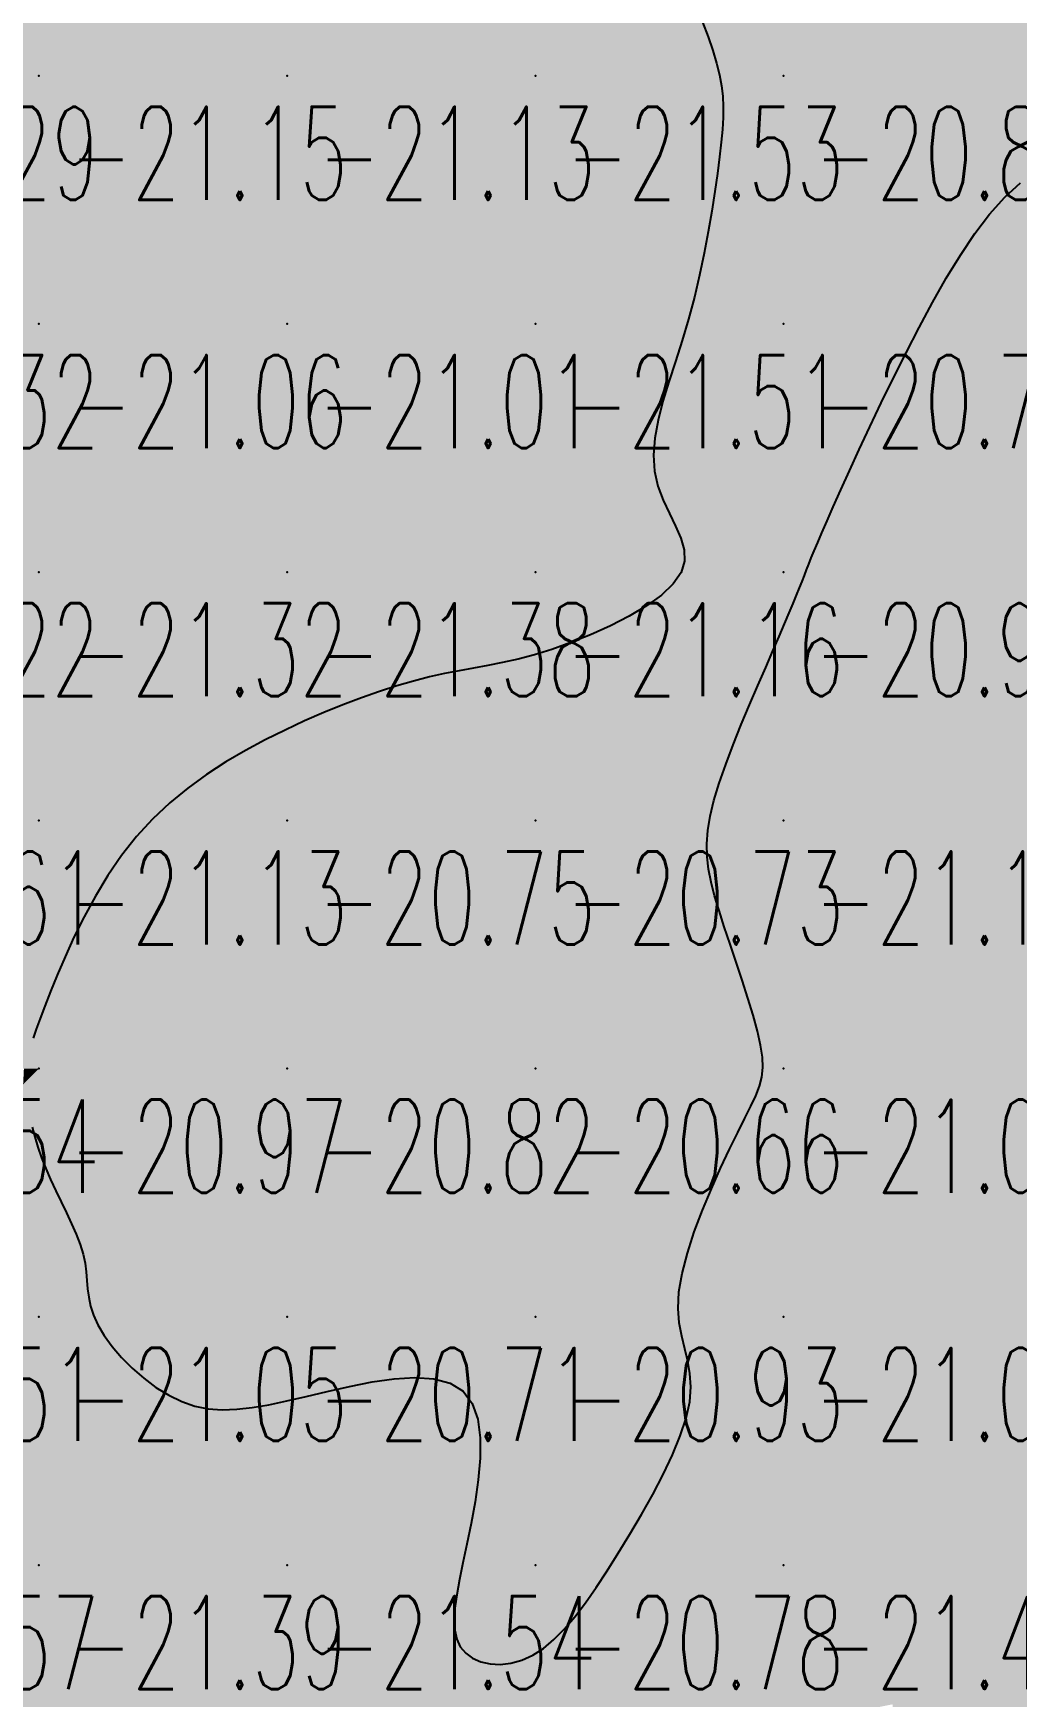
# Model space of a CAD drawing. Header units: millimetres. Extents: x 88261 to 90953, y 390274 to 392322.
# Drawn here: x 89000 to 89039.6, y 391631.9 to 391699 of the extents above; entities that cross this region are included whole.
import ezdxf
from ezdxf.enums import TextEntityAlignment as Align

# ---------------------------------------------------------------- set-up
doc = ezdxf.new("R2010")
doc.units = ezdxf.units.MM
doc.header["$LTSCALE"] = 25
for name, color, linetype in [('CN_03_00', 7, 'Continuous'), ('COTEAlt', 7, 'Continuous'), ('TN_COLORIAGE', 7, 'Continuous')]:
    doc.layers.add(name, color=color, linetype=linetype)
doc.styles.add('Simplex 1.0', font='Simplex.shx', dxfattribs={"width": 0.99, "height": 2.5})
doc.styles.get("Standard").update_dxf_attribs({"font": 'times.ttf'})

# ---------------------------------------------------------------- blocks, each defined once
blk = doc.blocks.new('COTE')
at = {"color": 0}
blk.add_point((0, 0), dxfattribs=at)
at = {"layer": 'COTEAlt'}
blk.add_attdef('ALT', text='', height=3.75, dxfattribs=at).set_placement((1.25, -1.25), align=Align.TOP_LEFT)

msp = doc.modelspace()

# ---------------------------------------------------------------- linework, layer by layer
at = {"layer": 'CN_03_00', "elevation": -21, "flags": 128}
for points in [[(89026.984, 391699.4), (89027.208, 391698.814), (89027.396, 391698.261), (89027.548, 391697.748), (89027.665, 391697.278), (89027.747, 391696.84), (89027.798, 391696.417), (89027.821, 391695.993), (89027.817, 391695.553), (89027.788, 391695.08), (89027.739, 391694.558), (89027.671, 391693.971), (89027.585, 391693.307), (89027.482, 391692.575), (89027.36, 391691.787), (89027.218, 391690.955), (89027.054, 391690.091), (89026.867, 391689.209), (89026.656, 391688.321), (89026.419, 391687.439), (89026.159, 391686.575), (89025.89, 391685.732), (89025.628, 391684.914), (89025.391, 391684.124), (89025.197, 391683.365), (89025.063, 391682.641), (89025.007, 391681.954), (89025.044, 391681.308), (89025.185, 391680.704), (89025.399, 391680.137), (89025.65, 391679.604), (89025.899, 391679.097), (89026.108, 391678.611), (89026.24, 391678.141), (89026.257, 391677.681), (89026.121, 391677.225), (89025.806, 391676.77), (89025.331, 391676.32), (89024.729, 391675.883), (89024.032, 391675.466), (89023.27, 391675.075), (89022.476, 391674.717), (89021.681, 391674.401), (89020.917, 391674.131), (89020.209, 391673.913), (89019.551, 391673.739), (89018.932, 391673.598), (89018.339, 391673.479), (89017.759, 391673.372), (89017.182, 391673.267), (89016.595, 391673.152), (89015.985, 391673.017), (89015.343, 391672.853), (89014.67, 391672.659), (89013.97, 391672.435), (89013.245, 391672.181), (89012.498, 391671.899), (89011.734, 391671.587), (89010.955, 391671.248), (89010.165, 391670.88), (89009.368, 391670.484), (89008.57, 391670.056), (89007.779, 391669.593), (89007.001, 391669.089), (89006.245, 391668.54), (89005.518, 391667.944), (89004.826, 391667.294), (89004.177, 391666.588), (89003.577, 391665.824), (89003.026, 391665.018), (89002.524, 391664.189), (89002.07, 391663.354), (89001.662, 391662.534), (89001.301, 391661.746), (89000.985, 391661.01), (89000.713, 391660.343), (89000.485, 391659.761), (89000.295, 391659.26), (89000.14, 391658.832), (89000.016, 391658.467)], [(88999.979, 391654.88), (89000.083, 391654.489), (89000.207, 391654.078), (89000.353, 391653.651), (89000.523, 391653.213), (89000.717, 391652.767), (89000.927, 391652.318), (89001.145, 391651.87), (89001.361, 391651.426), (89001.567, 391650.99), (89001.753, 391650.566), (89001.911, 391650.157), (89002.03, 391649.768), (89002.107, 391649.401), (89002.153, 391649.05), (89002.182, 391648.708), (89002.211, 391648.37), (89002.255, 391648.027), (89002.329, 391647.675), (89002.448, 391647.304), (89002.629, 391646.91), (89002.882, 391646.488), (89003.202, 391646.049), (89003.58, 391645.607), (89004.006, 391645.174), (89004.471, 391644.766), (89004.965, 391644.396), (89005.479, 391644.077), (89006.004, 391643.823), (89006.534, 391643.645), (89007.073, 391643.539), (89007.631, 391643.498), (89008.217, 391643.516), (89008.84, 391643.585), (89009.509, 391643.698), (89010.231, 391643.85), (89011.017, 391644.032), (89011.868, 391644.235), (89012.762, 391644.437), (89013.668, 391644.614), (89014.557, 391644.74), (89015.398, 391644.79), (89016.163, 391644.741), (89016.821, 391644.565), (89017.343, 391644.24), (89017.707, 391643.75), (89017.928, 391643.116), (89018.027, 391642.37), (89018.027, 391641.545), (89017.951, 391640.672), (89017.822, 391639.783), (89017.66, 391638.909), (89017.49, 391638.083), (89017.331, 391637.329), (89017.193, 391636.651), (89017.083, 391636.045), (89017.009, 391635.506), (89016.979, 391635.03), (89017.001, 391634.615), (89017.08, 391634.257), (89017.226, 391633.95), (89017.443, 391633.694), (89017.722, 391633.491), (89018.055, 391633.344), (89018.43, 391633.258), (89018.836, 391633.237), (89019.264, 391633.285), (89019.703, 391633.406), (89020.143, 391633.604), (89020.574, 391633.882), (89020.999, 391634.236), (89021.421, 391634.663), (89021.843, 391635.157), (89022.267, 391635.714), (89022.698, 391636.33), (89023.138, 391636.999), (89023.592, 391637.718), (89024.058, 391638.48), (89024.525, 391639.272), (89024.977, 391640.079), (89025.398, 391640.887), (89025.774, 391641.68), (89026.089, 391642.443), (89026.326, 391643.162), (89026.471, 391643.821), (89026.515, 391644.413), (89026.478, 391644.951), (89026.386, 391645.457), (89026.266, 391645.952), (89026.144, 391646.457), (89026.047, 391646.993), (89026, 391647.581), (89026.032, 391648.242), (89026.16, 391648.988), (89026.374, 391649.803), (89026.654, 391650.66), (89026.983, 391651.533), (89027.34, 391652.396), (89027.709, 391653.223), (89028.069, 391653.989), (89028.402, 391654.666), (89028.693, 391655.238), (89028.937, 391655.722), (89029.131, 391656.143), (89029.276, 391656.526), (89029.369, 391656.897), (89029.409, 391657.28), (89029.394, 391657.702), (89029.323, 391658.187), (89029.197, 391658.754), (89029.024, 391659.39), (89028.816, 391660.077), (89028.584, 391660.796), (89028.341, 391661.527), (89028.096, 391662.251), (89027.862, 391662.949), (89027.65, 391663.603), (89027.47, 391664.199), (89027.326, 391664.749), (89027.224, 391665.269), (89027.165, 391665.777), (89027.154, 391666.291), (89027.195, 391666.827), (89027.29, 391667.404), (89027.444, 391668.038), (89027.658, 391668.74), (89027.921, 391669.498), (89028.221, 391670.29), (89028.544, 391671.097), (89028.878, 391671.898), (89029.211, 391672.674), (89029.529, 391673.404), (89029.82, 391674.069), (89030.073, 391674.653), (89030.29, 391675.16), (89030.476, 391675.599), (89030.634, 391675.98), (89030.77, 391676.313), (89030.888, 391676.605), (89030.992, 391676.866), (89031.086, 391677.105), (89031.175, 391677.333), (89031.266, 391677.564), (89031.367, 391677.814), (89031.483, 391678.096), (89031.623, 391678.429), (89031.793, 391678.825), (89032.001, 391679.302), (89032.253, 391679.874), (89032.556, 391680.552), (89032.905, 391681.325), (89033.296, 391682.178), (89033.724, 391683.096), (89034.185, 391684.063), (89034.672, 391685.063), (89035.182, 391686.081), (89035.709, 391687.102), (89036.25, 391688.11), (89036.803, 391689.087), (89037.371, 391690.018), (89037.953, 391690.883), (89038.549, 391691.667), (89039.162, 391692.352), (89039.791, 391692.92)]]:
    msp.add_lwpolyline(points, dxfattribs=at)
at = {"layer": 'TN_COLORIAGE', "color": 233}
for points in [[(88990.249, 391697.239, -21.454), (89000.249, 391697.239, -21.454), (89000.249, 391707.239, -21.454)], [(89000.249, 391707.239, -21), (88991.61, 391707.239, -21), (88990.249, 391697.239, -21), (88990.249, 391705.234, -21)], [(89000.249, 391697.239, -21.239), (89010.249, 391697.239, -21.239), (89010.249, 391707.239, -21.239)], [(89000.249, 391707.239, -21.239), (89000.249, 391697.239, -21.239), (89010.249, 391707.239, -21.239)], [(89010.249, 391707.239, -21.05), (89010.249, 391697.239, -21.05), (89020.249, 391707.239, -21.05)], [(89010.249, 391697.239, -21.05), (89020.249, 391697.239, -21.05), (89020.249, 391707.239, -21.05)], [(89020.249, 391697.239, -21), (89025.701, 391702.691, -21), (89020.249, 391707.239, -21), (89021.259, 391707.239, -21)], [(89025.701, 391702.691, -21.533), (89027.936, 391697.239, -21.533), (89020.249, 391697.239, -21.533)], [(88990.249, 391697.239, -21.155), (88990.249, 391687.239, -21.155), (89000.249, 391697.239, -21.155)], [(88990.249, 391687.239, -21.155), (89000.249, 391687.239, -21.155), (89000.249, 391697.239, -21.155)], [(89000.249, 391687.239, -21.132), (89010.249, 391687.239, -21.132), (89010.249, 391697.239, -21.132)], [(89000.249, 391697.239, -21.132), (89000.249, 391687.239, -21.132), (89010.249, 391697.239, -21.132)], [(89010.249, 391697.239, -21.533), (89010.249, 391687.239, -21.533), (89020.249, 391697.239, -21.533)], [(89010.249, 391687.239, -21.533), (89020.249, 391687.239, -21.533), (89020.249, 391697.239, -21.533)], [(89020.249, 391697.239, -21), (89027.936, 391697.239, -21), (89020.249, 391687.239, -21), (89027.846, 391694.837, -21)], [(89026.705, 391687.239, -21.507), (89027.846, 391694.837, -21.507), (89020.249, 391687.239, -21.507)], [(89035.576, 391687.239, -21.244), (89040.249, 391694.964, -21.244), (89040.249, 391687.239, -21.244)], [(88990.249, 391677.239, -21.064), (89000.249, 391677.239, -21.064), (89000.249, 391687.239, -21.064)], [(88990.249, 391687.239, -21.064), (88990.249, 391677.239, -21.064), (89000.249, 391687.239, -21.064)], [(89000.249, 391677.239, -21.009), (89010.249, 391677.239, -21.009), (89010.249, 391687.239, -21.009)], [(89000.249, 391687.239, -21.009), (89000.249, 391677.239, -21.009), (89010.249, 391687.239, -21.009)], [(89010.249, 391677.239, -21.507), (89020.249, 391677.239, -21.507), (89020.249, 391687.239, -21.507)], [(89010.249, 391687.239, -21.507), (89010.249, 391677.239, -21.507), (89020.249, 391687.239, -21.507)], [(89020.249, 391687.239, -21), (89026.705, 391687.239, -21), (89020.249, 391677.239, -21), (89023.851, 391680.842, -21)], [(89040.249, 391677.239, -21), (89031.141, 391677.239, -21), (89040.249, 391687.239, -21), (89031.701, 391678.691, -21)], [(89035.576, 391687.239, -21.244), (89031.701, 391678.691, -21.244), (89040.249, 391687.239, -21.244)], [(89023.851, 391680.842, -21.157), (89028.157, 391677.239, -21.157), (89020.249, 391677.239, -21.157)], [(88990.249, 391667.239, -21.321), (89000.249, 391667.239, -21.321), (89000.249, 391677.239, -21.321)], [(88990.249, 391677.239, -21.321), (88990.249, 391667.239, -21.321), (89000.249, 391677.239, -21.321)], [(89010.249, 391677.239, -21), (89010.249, 391671.174, -21), (89000.249, 391667.239, -21), (89003.641, 391667.239, -21)], [(89000.249, 391677.239, -21.378), (89000.249, 391667.239, -21.378), (89010.249, 391677.239, -21.378)], [(89010.249, 391677.239, -21), (89010.249, 391671.174, -21), (89020.249, 391677.239, -21), (89016.353, 391673.344, -21)], [(89020.249, 391673.551, -21.157), (89016.353, 391673.344, -21.157), (89020.249, 391677.239, -21.157)], [(89020.249, 391673.551, -21.157), (89028.157, 391677.239, -21.157), (89020.249, 391677.239, -21.157)], [(89030.249, 391667.239, -21.423), (89040.249, 391667.239, -21.423), (89040.249, 391677.239, -21.423)], [(89040.249, 391677.239, -21), (89031.141, 391677.239, -21), (89030.249, 391667.239, -21), (89030.249, 391674.984, -21)], [(89026.781, 391667.239, -21.142), (89030.249, 391674.984, -21.142), (89030.249, 391667.239, -21.142)], [(88990.249, 391657.239, -21), (88999.644, 391657.239, -21), (89000.249, 391667.239, -21), (89000.249, 391659.395, -21)], [(88990.249, 391667.239, -21.126), (88990.249, 391657.239, -21.126), (89000.249, 391667.239, -21.126)], [(89003.641, 391667.239, -21.126), (89000.249, 391659.395, -21.126), (89000.249, 391667.239, -21.126)], [(89027.295, 391664.285, -21.142), (89026.781, 391667.239, -21.142), (89030.249, 391667.239, -21.142)], [(89030.249, 391667.239, -21), (89027.295, 391664.285, -21), (89030.249, 391657.239, -21), (89029.939, 391657.239, -21)], [(89030.249, 391667.239, -21.312), (89030.249, 391657.239, -21.312), (89040.249, 391667.239, -21.312)], [(89030.249, 391657.239, -21.312), (89040.249, 391657.239, -21.312), (89040.249, 391667.239, -21.312)], [(89030.249, 391647.239, -21), (89024.92, 391647.239, -21), (89030.249, 391657.239, -21), (89028.889, 391655.879, -21)], [(89029.939, 391657.239, -21.011), (89028.889, 391655.879, -21.011), (89030.249, 391657.239, -21.011)], [(89030.249, 391647.239, -21.038), (89040.249, 391647.239, -21.038), (89040.249, 391657.239, -21.038)], [(89030.249, 391657.239, -21.038), (89030.249, 391647.239, -21.038), (89040.249, 391657.239, -21.038)], [(88990.249, 391647.239, -21), (88999.612, 391656.603, -21), (89000.249, 391647.239, -21), (89000.249, 391653.288, -21)], [(89002.53, 391649.52, -21.053), (89000.249, 391653.288, -21.053), (89000.249, 391647.239, -21.053)], [(89001.814, 391647.239, -21.053), (89002.53, 391649.52, -21.053), (89000.249, 391647.239, -21.053)], [(88990.249, 391637.239, -21.053), (89000.249, 391637.239, -21.053), (89000.249, 391647.239, -21.053)], [(88990.249, 391647.239, -21.053), (88990.249, 391637.239, -21.053), (89000.249, 391647.239, -21.053)], [(89000.249, 391637.239, -21), (89005.991, 391642.981, -21), (89000.249, 391647.239, -21), (89001.814, 391647.239, -21)], [(89030.249, 391637.239, -21), (89023.42, 391637.239, -21), (89030.249, 391647.239, -21), (89027.622, 391644.612, -21)], [(89027.622, 391644.612, -21.079), (89024.92, 391647.239, -21.079), (89030.249, 391647.239, -21.079)], [(89030.249, 391637.239, -21.021), (89040.249, 391637.239, -21.021), (89040.249, 391647.239, -21.021)], [(89030.249, 391647.239, -21.021), (89030.249, 391637.239, -21.021), (89040.249, 391647.239, -21.021)], [(89017.346, 391637.239, -21.539), (89019.116, 391646.107, -21.539), (89010.249, 391637.239, -21.539)], [(89010.249, 391643.776, -21.539), (89019.116, 391646.107, -21.539), (89010.249, 391637.239, -21.539)], [(89010.249, 391637.239, -21), (89010.249, 391643.776, -21), (89000.249, 391637.239, -21), (89005.991, 391642.981, -21)], [(88990.249, 391627.239, -21.385), (89000.249, 391627.239, -21.385), (89000.249, 391637.239, -21.385)], [(88990.249, 391637.239, -21.385), (88990.249, 391627.239, -21.385), (89000.249, 391637.239, -21.385)], [(89000.249, 391627.239, -21.539), (89010.249, 391627.239, -21.539), (89010.249, 391637.239, -21.539)], [(89000.249, 391637.239, -21.539), (89000.249, 391627.239, -21.539), (89010.249, 391637.239, -21.539)], [(89010.249, 391637.239, -21), (89017.346, 391637.239, -21), (89010.249, 391627.239, -21), (89016.441, 391633.431, -21)], [(89030.249, 391637.239, -21), (89023.42, 391637.239, -21), (89020.249, 391627.239, -21), (89020.249, 391632.738, -21)], [(89030.249, 391637.239, -21), (89030.249, 391630.752, -21), (89020.249, 391627.239, -21), (89025.365, 391627.239, -21)], [(89030.249, 391637.239, -21), (89030.249, 391630.752, -21), (89040.249, 391637.239, -21), (89034.637, 391631.628, -21)], [(89040.249, 391637.239, -21), (89034.637, 391631.628, -21), (89040.249, 391627.239, -21), (89034.828, 391627.239, -21)], [(89010.249, 391627.239, -21), (89016.441, 391633.431, -21), (89020.249, 391627.239, -21), (89020.249, 391632.738, -21)]]:
    msp.add_solid(points, dxfattribs=at)
at = {"layer": 'TN_COLORIAGE', "color": 223}
for points in [[(89027.936, 391697.239, -20.556), (89025.701, 391702.691, -20.556), (89030.249, 391697.239, -20.556), (89030.249, 391707.239, -20.556)], [(89037.482, 391704.473, -20.556), (89039.037, 391707.239, -20.556), (89030.249, 391697.239, -20.556), (89030.249, 391707.239, -20.556)], [(89040.249, 391702.637, -20.84), (89037.482, 391704.473, -20.84), (89040.249, 391697.239, -20.84), (89030.249, 391697.239, -20.84)], [(89027.846, 391694.837, -20.722), (89026.705, 391687.239, -20.722), (89030.249, 391697.239, -20.722), (89030.249, 391687.239, -20.722)], [(89027.846, 391694.837, -20.84), (89027.936, 391697.239, -20.84), (89030.249, 391697.239, -20.84)], [(89030.249, 391697.239, -20.928), (89030.249, 391687.239, -20.928), (89040.249, 391697.239, -20.928)], [(89040.249, 391694.964, -20.722), (89035.576, 391687.239, -20.722), (89040.249, 391697.239, -20.722), (89030.249, 391687.239, -20.722)], [(89028.157, 391677.239, -20.722), (89023.851, 391680.842, -20.722), (89030.249, 391677.239, -20.722), (89030.249, 391687.239, -20.722)], [(89023.851, 391680.842, -20.722), (89026.705, 391687.239, -20.722), (89030.249, 391687.239, -20.722)], [(89031.701, 391678.691, -20.722), (89035.576, 391687.239, -20.722), (89030.249, 391677.239, -20.722), (89030.249, 391687.239, -20.722)], [(89031.701, 391678.691, -20.959), (89031.141, 391677.239, -20.959), (89030.249, 391677.239, -20.959)], [(89030.249, 391674.984, -20.732), (89026.781, 391667.239, -20.732), (89030.249, 391677.239, -20.732), (89020.249, 391667.239, -20.732)], [(89028.157, 391677.239, -20.732), (89020.249, 391673.551, -20.732), (89030.249, 391677.239, -20.732), (89020.249, 391667.239, -20.732)], [(89030.249, 391674.984, -20.959), (89031.141, 391677.239, -20.959), (89030.249, 391677.239, -20.959)], [(89016.353, 391673.344, -20.732), (89020.249, 391673.551, -20.732), (89010.249, 391667.239, -20.732), (89020.249, 391667.239, -20.732)], [(89016.353, 391673.344, -20.755), (89010.249, 391671.174, -20.755), (89010.249, 391667.239, -20.755)], [(89003.641, 391667.239, -20.755), (89010.249, 391671.174, -20.755), (89010.249, 391667.239, -20.755)], [(89000.249, 391659.395, -20.755), (89003.641, 391667.239, -20.755), (89000.249, 391657.239, -20.755), (89010.249, 391667.239, -20.755)], [(89000.249, 391657.239, -20.755), (89010.249, 391657.239, -20.755), (89010.249, 391667.239, -20.755)], [(89010.249, 391657.239, -20.732), (89020.249, 391657.239, -20.732), (89020.249, 391667.239, -20.732)], [(89010.249, 391667.239, -20.732), (89010.249, 391657.239, -20.732), (89020.249, 391667.239, -20.732)], [(89026.781, 391667.239, -20.661), (89027.295, 391664.285, -20.661), (89020.249, 391667.239, -20.661), (89020.249, 391657.239, -20.661)], [(89029.939, 391657.239, -20.661), (89027.295, 391664.285, -20.661), (89020.249, 391657.239, -20.661)], [(89000.249, 391659.395, -20.965), (88999.644, 391657.239, -20.965), (89000.249, 391657.239, -20.965)], [(88999.612, 391656.603, -20.965), (88999.644, 391657.239, -20.965), (89000.249, 391657.239, -20.965)], [(89000.249, 391653.288, -20.965), (88999.612, 391656.603, -20.965), (89000.249, 391657.239, -20.965)], [(89000.249, 391653.288, -20.821), (89002.53, 391649.52, -20.821), (89000.249, 391657.239, -20.821), (89010.249, 391657.239, -20.821)], [(89002.53, 391649.52, -20.714), (89001.814, 391647.239, -20.714), (89010.249, 391657.239, -20.714), (89010.249, 391647.239, -20.714)], [(89010.249, 391647.239, -20.661), (89020.249, 391647.239, -20.661), (89020.249, 391657.239, -20.661)], [(89010.249, 391657.239, -20.661), (89010.249, 391647.239, -20.661), (89020.249, 391657.239, -20.661)], [(89028.889, 391655.879, -20.661), (89029.939, 391657.239, -20.661), (89020.249, 391647.239, -20.661), (89020.249, 391657.239, -20.661)], [(89028.889, 391655.879, -20.931), (89024.92, 391647.239, -20.931), (89020.249, 391647.239, -20.931)], [(89001.814, 391647.239, -20.714), (89005.991, 391642.981, -20.714), (89010.249, 391647.239, -20.714)], [(89005.991, 391642.981, -20.714), (89010.249, 391643.776, -20.714), (89010.249, 391647.239, -20.714)], [(89019.116, 391646.107, -20.714), (89010.249, 391643.776, -20.714), (89020.249, 391647.239, -20.714), (89010.249, 391647.239, -20.714)], [(89019.116, 391646.107, -20.779), (89017.346, 391637.239, -20.779), (89020.249, 391647.239, -20.779), (89020.249, 391637.239, -20.779)], [(89024.92, 391647.239, -20.779), (89027.622, 391644.612, -20.779), (89020.249, 391647.239, -20.779), (89020.249, 391637.239, -20.779)], [(89027.622, 391644.612, -20.779), (89023.42, 391637.239, -20.779), (89020.249, 391637.239, -20.779)], [(89016.441, 391633.431, -20.779), (89017.346, 391637.239, -20.779), (89020.249, 391637.239, -20.779)], [(89020.249, 391632.738, -20.779), (89016.441, 391633.431, -20.779), (89020.249, 391637.239, -20.779)], [(89020.249, 391632.738, -20.779), (89023.42, 391637.239, -20.779), (89020.249, 391637.239, -20.779)]]:
    msp.add_solid(points, dxfattribs=at)

# ---------------------------------------------------------------- block references
at = {"layer": 'COTEAlt'}
ref = msp.add_blockref('COTE', (88990.249, 391697.239), dxfattribs=at)
ref.add_attrib('ALT', '-21.29', dxfattribs={"height": 3.75, "style": 'Simplex 1.0', "width": 0.6}).set_placement((88991.499, 391695.989), align=Align.TOP_LEFT)
ref = msp.add_blockref('COTE', (89000.249, 391697.239), dxfattribs=at)
ref.add_attrib('ALT', '-21.15', dxfattribs={"height": 3.75, "style": 'Simplex 1.0', "width": 0.6}).set_placement((89001.499, 391695.989), align=Align.TOP_LEFT)
ref = msp.add_blockref('COTE', (89010.249, 391697.239), dxfattribs=at)
ref.add_attrib('ALT', '-21.13', dxfattribs={"height": 3.75, "style": 'Simplex 1.0', "width": 0.6}).set_placement((89011.499, 391695.989), align=Align.TOP_LEFT)
ref = msp.add_blockref('COTE', (89020.249, 391697.239), dxfattribs=at)
ref.add_attrib('ALT', '-21.53', dxfattribs={"height": 3.75, "style": 'Simplex 1.0', "width": 0.6}).set_placement((89021.499, 391695.989), align=Align.TOP_LEFT)
ref = msp.add_blockref('COTE', (89030.249, 391697.239), dxfattribs=at)
ref.add_attrib('ALT', '-20.84', dxfattribs={"height": 3.75, "style": 'Simplex 1.0', "width": 0.6}).set_placement((89031.499, 391695.989), align=Align.TOP_LEFT)
ref = msp.add_blockref('COTE', (88990.249, 391687.239), dxfattribs=at)
ref.add_attrib('ALT', '-21.32', dxfattribs={"height": 3.75, "style": 'Simplex 1.0', "width": 0.6}).set_placement((88991.499, 391685.989), align=Align.TOP_LEFT)
ref = msp.add_blockref('COTE', (89000.249, 391687.239), dxfattribs=at)
ref.add_attrib('ALT', '-21.06', dxfattribs={"height": 3.75, "style": 'Simplex 1.0', "width": 0.6}).set_placement((89001.499, 391685.989), align=Align.TOP_LEFT)
ref = msp.add_blockref('COTE', (89010.249, 391687.239), dxfattribs=at)
ref.add_attrib('ALT', '-21.01', dxfattribs={"height": 3.75, "style": 'Simplex 1.0', "width": 0.6}).set_placement((89011.499, 391685.989), align=Align.TOP_LEFT)
ref = msp.add_blockref('COTE', (89020.249, 391687.239), dxfattribs=at)
ref.add_attrib('ALT', '-21.51', dxfattribs={"height": 3.75, "style": 'Simplex 1.0', "width": 0.6}).set_placement((89021.499, 391685.989), align=Align.TOP_LEFT)
ref = msp.add_blockref('COTE', (89030.249, 391687.239), dxfattribs=at)
ref.add_attrib('ALT', '-20.72', dxfattribs={"height": 3.75, "style": 'Simplex 1.0', "width": 0.6}).set_placement((89031.499, 391685.989), align=Align.TOP_LEFT)
ref = msp.add_blockref('COTE', (88990.249, 391677.239), dxfattribs=at)
ref.add_attrib('ALT', '-21.22', dxfattribs={"height": 3.75, "style": 'Simplex 1.0', "width": 0.6}).set_placement((88991.499, 391675.989), align=Align.TOP_LEFT)
ref = msp.add_blockref('COTE', (89000.249, 391677.239), dxfattribs=at)
ref.add_attrib('ALT', '-21.32', dxfattribs={"height": 3.75, "style": 'Simplex 1.0', "width": 0.6}).set_placement((89001.499, 391675.989), align=Align.TOP_LEFT)
ref = msp.add_blockref('COTE', (89010.249, 391677.239), dxfattribs=at)
ref.add_attrib('ALT', '-21.38', dxfattribs={"height": 3.75, "style": 'Simplex 1.0', "width": 0.6}).set_placement((89011.499, 391675.989), align=Align.TOP_LEFT)
ref = msp.add_blockref('COTE', (89020.249, 391677.239), dxfattribs=at)
ref.add_attrib('ALT', '-21.16', dxfattribs={"height": 3.75, "style": 'Simplex 1.0', "width": 0.6}).set_placement((89021.499, 391675.989), align=Align.TOP_LEFT)
ref = msp.add_blockref('COTE', (89030.249, 391677.239), dxfattribs=at)
ref.add_attrib('ALT', '-20.96', dxfattribs={"height": 3.75, "style": 'Simplex 1.0', "width": 0.6}).set_placement((89031.499, 391675.989), align=Align.TOP_LEFT)
ref = msp.add_blockref('COTE', (88990.249, 391667.239), dxfattribs=at)
ref.add_attrib('ALT', '-21.61', dxfattribs={"height": 3.75, "style": 'Simplex 1.0', "width": 0.6}).set_placement((88991.499, 391665.989), align=Align.TOP_LEFT)
ref = msp.add_blockref('COTE', (89000.249, 391667.239), dxfattribs=at)
ref.add_attrib('ALT', '-21.13', dxfattribs={"height": 3.75, "style": 'Simplex 1.0', "width": 0.6}).set_placement((89001.499, 391665.989), align=Align.TOP_LEFT)
ref = msp.add_blockref('COTE', (89010.249, 391667.239), dxfattribs=at)
ref.add_attrib('ALT', '-20.75', dxfattribs={"height": 3.75, "style": 'Simplex 1.0', "width": 0.6}).set_placement((89011.499, 391665.989), align=Align.TOP_LEFT)
ref = msp.add_blockref('COTE', (89020.249, 391667.239), dxfattribs=at)
ref.add_attrib('ALT', '-20.73', dxfattribs={"height": 3.75, "style": 'Simplex 1.0', "width": 0.6}).set_placement((89021.499, 391665.989), align=Align.TOP_LEFT)
ref = msp.add_blockref('COTE', (89030.249, 391667.239), dxfattribs=at)
ref.add_attrib('ALT', '-21.14', dxfattribs={"height": 3.75, "style": 'Simplex 1.0', "width": 0.6}).set_placement((89031.499, 391665.989), align=Align.TOP_LEFT)
ref = msp.add_blockref('COTE', (88990.249, 391657.239), dxfattribs=at)
ref.add_attrib('ALT', '-21.54', dxfattribs={"height": 3.75, "style": 'Simplex 1.0', "width": 0.6}).set_placement((88991.499, 391655.989), align=Align.TOP_LEFT)
ref = msp.add_blockref('COTE', (89000.249, 391657.239), dxfattribs=at)
ref.add_attrib('ALT', '-20.97', dxfattribs={"height": 3.75, "style": 'Simplex 1.0', "width": 0.6}).set_placement((89001.499, 391655.989), align=Align.TOP_LEFT)
ref = msp.add_blockref('COTE', (89010.249, 391657.239), dxfattribs=at)
ref.add_attrib('ALT', '-20.82', dxfattribs={"height": 3.75, "style": 'Simplex 1.0', "width": 0.6}).set_placement((89011.499, 391655.989), align=Align.TOP_LEFT)
ref = msp.add_blockref('COTE', (89020.249, 391657.239), dxfattribs=at)
ref.add_attrib('ALT', '-20.66', dxfattribs={"height": 3.75, "style": 'Simplex 1.0', "width": 0.6}).set_placement((89021.499, 391655.989), align=Align.TOP_LEFT)
ref = msp.add_blockref('COTE', (89030.249, 391657.239), dxfattribs=at)
ref.add_attrib('ALT', '-21.01', dxfattribs={"height": 3.75, "style": 'Simplex 1.0', "width": 0.6}).set_placement((89031.499, 391655.989), align=Align.TOP_LEFT)
ref = msp.add_blockref('COTE', (88990.249, 391647.239), dxfattribs=at)
ref.add_attrib('ALT', '-21.51', dxfattribs={"height": 3.75, "style": 'Simplex 1.0', "width": 0.6}).set_placement((88991.499, 391645.989), align=Align.TOP_LEFT)
ref = msp.add_blockref('COTE', (89000.249, 391647.239), dxfattribs=at)
ref.add_attrib('ALT', '-21.05', dxfattribs={"height": 3.75, "style": 'Simplex 1.0', "width": 0.6}).set_placement((89001.499, 391645.989), align=Align.TOP_LEFT)
ref = msp.add_blockref('COTE', (89010.249, 391647.239), dxfattribs=at)
ref.add_attrib('ALT', '-20.71', dxfattribs={"height": 3.75, "style": 'Simplex 1.0', "width": 0.6}).set_placement((89011.499, 391645.989), align=Align.TOP_LEFT)
ref = msp.add_blockref('COTE', (89020.249, 391647.239), dxfattribs=at)
ref.add_attrib('ALT', '-20.93', dxfattribs={"height": 3.75, "style": 'Simplex 1.0', "width": 0.6}).set_placement((89021.499, 391645.989), align=Align.TOP_LEFT)
ref = msp.add_blockref('COTE', (89030.249, 391647.239), dxfattribs=at)
ref.add_attrib('ALT', '-21.08', dxfattribs={"height": 3.75, "style": 'Simplex 1.0', "width": 0.6}).set_placement((89031.499, 391645.989), align=Align.TOP_LEFT)
ref = msp.add_blockref('COTE', (88990.249, 391637.239), dxfattribs=at)
ref.add_attrib('ALT', '-21.57', dxfattribs={"height": 3.75, "style": 'Simplex 1.0', "width": 0.6}).set_placement((88991.499, 391635.989), align=Align.TOP_LEFT)
ref = msp.add_blockref('COTE', (89000.249, 391637.239), dxfattribs=at)
ref.add_attrib('ALT', '-21.39', dxfattribs={"height": 3.75, "style": 'Simplex 1.0', "width": 0.6}).set_placement((89001.499, 391635.989), align=Align.TOP_LEFT)
ref = msp.add_blockref('COTE', (89010.249, 391637.239), dxfattribs=at)
ref.add_attrib('ALT', '-21.54', dxfattribs={"height": 3.75, "style": 'Simplex 1.0', "width": 0.6}).set_placement((89011.499, 391635.989), align=Align.TOP_LEFT)
ref = msp.add_blockref('COTE', (89020.249, 391637.239), dxfattribs=at)
ref.add_attrib('ALT', '-20.78', dxfattribs={"height": 3.75, "style": 'Simplex 1.0', "width": 0.6}).set_placement((89021.499, 391635.989), align=Align.TOP_LEFT)
ref = msp.add_blockref('COTE', (89030.249, 391637.239), dxfattribs=at)
ref.add_attrib('ALT', '-21.47', dxfattribs={"height": 3.75, "style": 'Simplex 1.0', "width": 0.6}).set_placement((89031.499, 391635.989), align=Align.TOP_LEFT)

doc.saveas('drawing.dxf')
